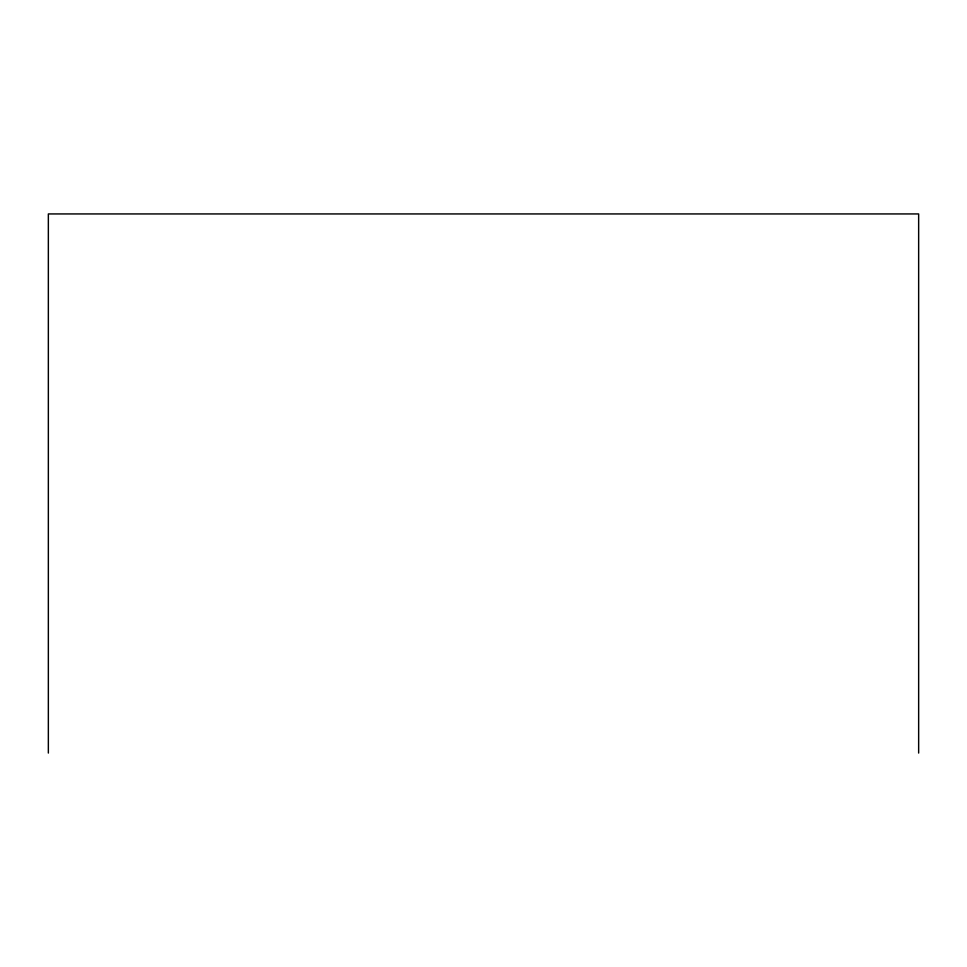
<?xml version="1.0" encoding="UTF-8"?>
<svg xmlns="http://www.w3.org/2000/svg" width="967" height="967" viewBox="0 0 967 967"><rect width="100%" height="100%" fill="white"/><g stroke="black" fill="none" stroke-linecap="round" stroke-linejoin="round"><path stroke-width="1.45" d="M918.65 753.063L918.65 213.937L48.35 213.937L48.35 753.063"/></g></svg>
